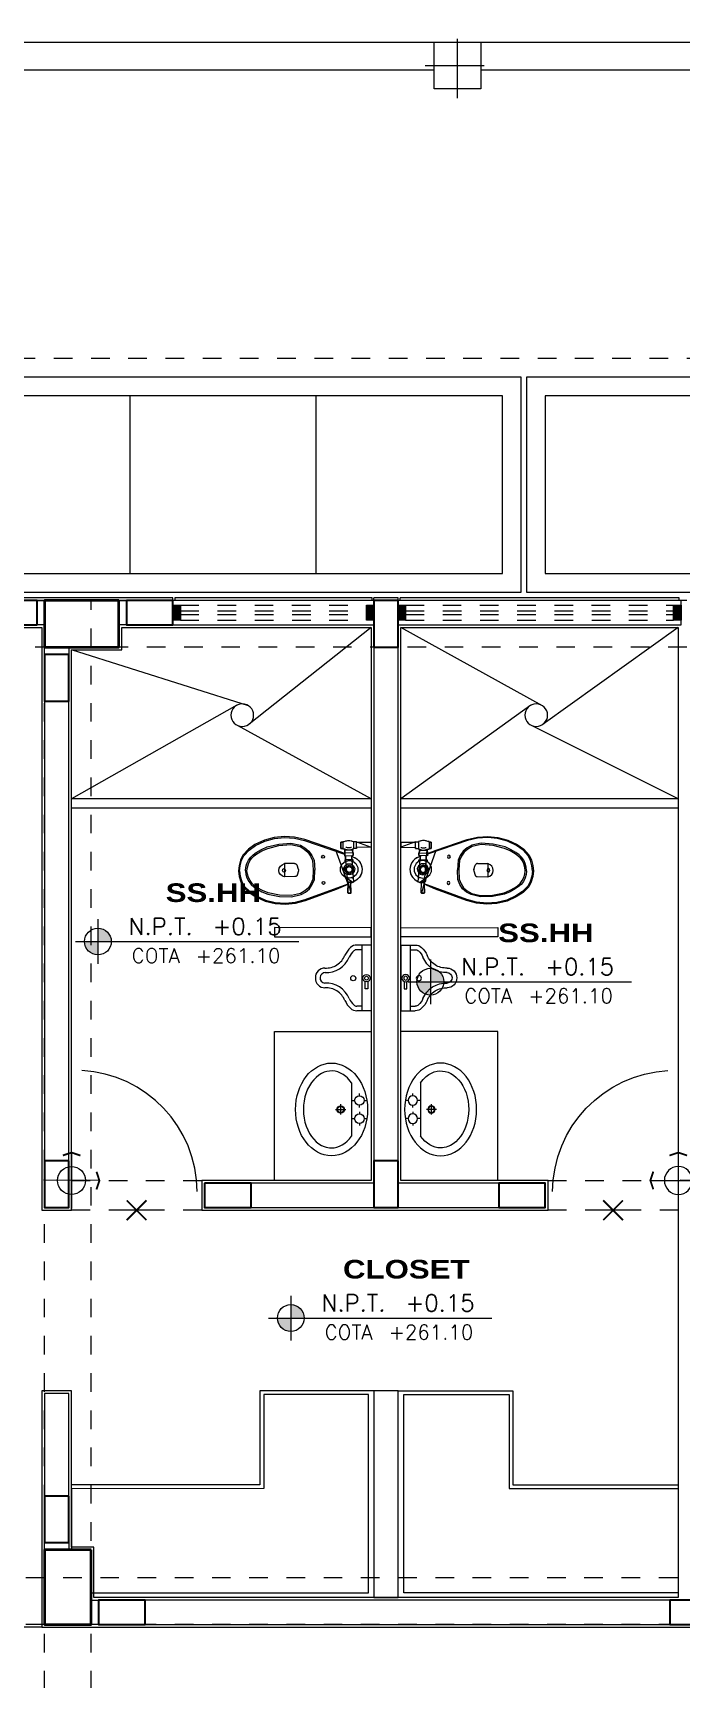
# Model space of a CAD drawing. Header units: metres. Extents: x 349703 to 349913, y 9282546 to 9282694.
# Drawn here: x 349767.52 to 349771, y 9282668.74 to 9282677.59 of the extents above; entities that cross this region are included whole.
import ezdxf
from ezdxf.enums import TextEntityAlignment as Align

# ---------------------------------------------------------------- set-up
doc = ezdxf.new("R2010")
doc.units = ezdxf.units.M
doc.header["$LTSCALE"] = 0.25
for name, pattern in [('01 nivel$0$HIDDEN2', [0.1875, 0.125, -0.0625]), ('B. SUM 2$0$HIDDEN', [0.375, 0.25, -0.125]), ('DASHDOT', [3.556, 2.54, -0.508, 0, -0.508]), ('DASHED2', [0.762, 0.635, -0.127])]:
    doc.linetypes.add(name, pattern=pattern)
doc.layers.add('0_VANOS', color=30, linetype='Continuous', lineweight=9)
doc.layers.add('ARQ-FONDO', color=253, linetype='CONTINUOUS', lineweight=9)
doc.styles.add('MOYO2', font='arialbd.ttf', dxfattribs={"width": 1.2})
doc.styles.add('TM-DIM', font='romans.shx')

# ---------------------------------------------------------------- blocks, each defined once
blk = doc.blocks.new('COLUMNAS CENTRALES')
at = {"layer": 'ARQ-FONDO', "lineweight": 40}
for points in [[(-59540.5691, 35130.3325), (-59540.1691, 35130.3325), (-59540.1691, 35130.0825), (-59540.5691, 35130.0825)], [(-59540.4191, 35125.2325), (-59540.1691, 35125.2325), (-59540.1691, 35124.8325), (-59540.4191, 35124.8325)]]:
    blk.add_lwpolyline(points, close=True, dxfattribs=at)
blk = doc.blocks.new('jkveirvierbwe')
at = {"layer": 'ARQ-FONDO', "linetype": 'Continuous', "lineweight": -2}
for p, q in [((349203.1924, 9283045.3895), (349203.1906, 9283045.4461)), ((349203.2619, 9283045.3913), (349203.2619, 9283045.4461)), ((349203.1924, 9283045.3858), (349203.1924, 9283045.3876)), ((349203.1924, 9283045.384), (349203.1924, 9283045.3858)), ((349203.1943, 9283045.3821), (349203.1924, 9283045.384)), ((349203.1961, 9283045.3821), (349203.1943, 9283045.3821)), ((349203.1961, 9283045.3803), (349203.1961, 9283045.3821)), ((349203.1979, 9283045.3785), (349203.1961, 9283045.3803)), ((349203.1997, 9283045.3785), (349203.1979, 9283045.3785)), ((349203.2235, 9283045.3712), (349203.1997, 9283045.3785)), ((349203.2253, 9283045.3712), (349203.2235, 9283045.3712)), ((349203.2272, 9283045.3693), (349203.2253, 9283045.3712)), ((349203.2253, 9283045.3712), (349203.2253, 9283045.3712)), ((349203.229, 9283045.3712), (349203.2272, 9283045.3693)), ((349203.2272, 9283045.3693), (349203.2272, 9283045.3693)), ((349203.2272, 9283045.3693), (349203.2272, 9283045.3693)), ((349203.2308, 9283045.3712), (349203.229, 9283045.3712)), ((349203.229, 9283045.3712), (349203.229, 9283045.3712)), ((349203.2308, 9283045.3712), (349203.2546, 9283045.3785)), ((349203.2564, 9283045.3803), (349203.2546, 9283045.3785)), ((349203.2582, 9283045.3821), (349203.2564, 9283045.3803)), ((349203.2564, 9283045.3803), (349203.2564, 9283045.3803)), ((349203.2601, 9283045.384), (349203.2582, 9283045.3821)), ((349203.2619, 9283045.3876), (349203.2601, 9283045.3858)), ((349203.2601, 9283045.3858), (349203.2601, 9283045.384)), ((349203.2619, 9283045.3913), (349203.2619, 9283045.3895)), ((349203.2619, 9283045.3895), (349203.2619, 9283045.3876)), ((349203.1047, 9283045.0879), (349203.1029, 9283045.0897)), ((349203.1687, 9283045.0824), (349203.165, 9283045.0842)), ((349203.1705, 9283045.0623), (349203.165, 9283045.0733)), ((349203.1778, 9283045.0532), (349203.1705, 9283045.0623)), ((349203.187, 9283045.044), (349203.1778, 9283045.0532)), ((349203.2856, 9283045.055), (349203.2765, 9283045.0458)), ((349203.282, 9283045.1153), (349203.3039, 9283045.1153)), ((349203.282, 9283045.0842), (349203.3039, 9283045.0842)), ((349203.293, 9283045.0641), (349203.2856, 9283045.055)), ((349203.2966, 9283045.0751), (349203.293, 9283045.0641)), ((349203.3058, 9283045.0769), (349203.3039, 9283045.0842)), ((349203.3076, 9283045.0769), (349203.3058, 9283045.0769)), ((349203.3167, 9283045.0769), (349203.3076, 9283045.0769)), ((349203.3204, 9283045.0769), (349203.3167, 9283045.0769)), ((349203.3185, 9283045.119), (349203.335, 9283045.1208)), ((349203.3204, 9283045.0787), (349203.3204, 9283045.0769)), ((349203.3405, 9283045.1208), (349203.335, 9283045.1208)), ((349203.335, 9283045.0787), (349203.335, 9283045.1208)), ((349203.335, 9283045.1043), (349203.3368, 9283045.1098)), ((349203.335, 9283045.1007), (349203.335, 9283045.1043)), ((349203.335, 9283045.0952), (349203.335, 9283045.1007)), ((349203.3368, 9283045.0897), (349203.335, 9283045.0952)), ((349203.3423, 9283045.0787), (349203.335, 9283045.0787)), ((349203.3368, 9283045.1098), (349203.3387, 9283045.1153)), ((349203.3387, 9283045.0842), (349203.3368, 9283045.0897)), ((349203.3387, 9283045.1153), (349203.3405, 9283045.1208)), ((349203.3405, 9283045.0787), (349203.3387, 9283045.0842)), ((349203.3807, 9283045.1317), (349203.3405, 9283045.1317)), ((349203.3405, 9283045.1208), (349203.3405, 9283045.1317)), ((349203.3405, 9283045.1208), (349203.3405, 9283045.1226)), ((349203.3405, 9283045.1208), (349203.3405, 9283045.1208)), ((349203.3423, 9283045.0787), (349203.3405, 9283045.0787)), ((349203.3423, 9283045.0769), (349203.3423, 9283045.0787)), ((349203.3423, 9283045.0751), (349203.3423, 9283045.0787)), ((349203.3423, 9283045.0751), (349203.3423, 9283045.0769)), ((349203.3441, 9283045.0586), (349203.3441, 9283045.0751)), ((349203.3807, 9283045.0751), (349203.3789, 9283045.0751)), ((349203.3789, 9283045.0586), (349203.3789, 9283045.0751)), ((349203.3807, 9283045.1317), (349203.3807, 9283045.1244)), ((349203.3807, 9283045.1244), (349203.3843, 9283045.1153)), ((349203.3843, 9283045.0861), (349203.3807, 9283045.0769)), ((349203.3807, 9283045.0769), (349203.3807, 9283045.0751)), ((349203.3843, 9283045.1153), (349203.3862, 9283045.1062)), ((349203.3862, 9283045.0952), (349203.3843, 9283045.0861)), ((349203.3862, 9283045.1062), (349203.3862, 9283045.0952)), ((349203.1961, 9283045.0367), (349203.187, 9283045.044)), ((349203.2071, 9283045.0312), (349203.1961, 9283045.0367)), ((349203.2199, 9283045.0294), (349203.2071, 9283045.0312)), ((349203.2326, 9283045.0276), (349203.2199, 9283045.0294)), ((349203.2436, 9283045.0294), (349203.2326, 9283045.0276)), ((349203.2564, 9283045.0331), (349203.2436, 9283045.0294)), ((349203.2674, 9283045.0385), (349203.2564, 9283045.0331)), ((349203.2765, 9283045.0458), (349203.2674, 9283045.0385))]:
    blk.add_line(p, q, dxfattribs=at)
for points in [[(349203.335, 9283045.1208), (349203.3185, 9283045.1226), (349203.3167, 9283045.1226), (349203.335, 9283045.1701), (349203.3917, 9283045.3364), (349203.4044, 9283045.3913), (349203.4081, 9283045.4461), (349203.4026, 9283045.5009), (349203.388, 9283045.5539), (349203.3642, 9283045.6051), (349203.3405, 9283045.6398), (349203.3076, 9283045.6691), (349203.2802, 9283045.6819), (349203.2527, 9283045.6892), (349203.2217, 9283045.6928), (349203.1924, 9283045.6892), (349203.165, 9283045.6801), (349203.1376, 9283045.6673), (349203.1065, 9283045.6362), (349203.0828, 9283045.5996), (349203.0608, 9283045.5503), (349203.0481, 9283045.4955), (349203.0444, 9283045.4406), (349203.0499, 9283045.3858), (349203.0645, 9283045.3328), (349203.1248, 9283045.1665), (349203.1522, 9283045.1043), (349203.1047, 9283045.1062), (349203.1029, 9283045.1043), (349203.1029, 9283045.0897), (349203.1047, 9283045.0879), (349203.1614, 9283045.0897), (349203.1614, 9283045.1043), (349203.1632, 9283045.1062), (349203.165, 9283045.1062)], [(349203.165, 9283045.6801), (349203.1376, 9283045.6673), (349203.1065, 9283045.6362), (349203.0828, 9283045.5996), (349203.0608, 9283045.5503), (349203.0481, 9283045.4955), (349203.0444, 9283045.4406), (349203.0499, 9283045.3858), (349203.0645, 9283045.3328), (349203.1248, 9283045.1665), (349203.1522, 9283045.1043), (349203.335, 9283045.1701), (349203.3917, 9283045.3364), (349203.4044, 9283045.3913), (349203.4081, 9283045.4461), (349203.4026, 9283045.5009), (349203.388, 9283045.5539), (349203.3642, 9283045.6051), (349203.3405, 9283045.6398), (349203.3076, 9283045.6691), (349203.2802, 9283045.6819), (349203.2527, 9283045.6892), (349203.2217, 9283045.6928), (349203.1924, 9283045.6892)], [(349203.2235, 9283045.6472), (349203.2418, 9283045.6453), (349203.2601, 9283045.6398), (349203.2765, 9283045.6325), (349203.2911, 9283045.6216), (349203.3039, 9283045.6088), (349203.3149, 9283045.5942), (349203.3313, 9283045.5667), (349203.3441, 9283045.5357), (349203.3588, 9283045.4754), (349203.3642, 9283045.4114), (349203.3533, 9283045.362), (349203.3405, 9283045.3401), (349203.324, 9283045.32), (349203.3021, 9283045.3054), (349203.2783, 9283045.2944), (349203.229, 9283045.2908), (349203.1778, 9283045.2926), (349203.1541, 9283045.3036), (349203.1321, 9283045.3163), (349203.1157, 9283045.3364), (349203.1011, 9283045.3602), (349203.0901, 9283045.4077), (349203.0919, 9283045.4717), (349203.1047, 9283045.5338), (349203.1175, 9283045.5631), (349203.1321, 9283045.5905), (349203.1431, 9283045.6069), (349203.1559, 9283045.6197), (349203.1705, 9283045.6307), (349203.187, 9283045.6398), (349203.2052, 9283045.6453)], [(349203.1906, 9283045.4461), (349203.1943, 9283045.4571), (349203.2034, 9283045.468), (349203.2125, 9283045.4735), (349203.2253, 9283045.4754), (349203.2381, 9283045.4735), (349203.2491, 9283045.468), (349203.2564, 9283045.4589), (349203.2619, 9283045.4461)], [(349203.2326, 9283045.4552), (349203.2363, 9283045.4498), (349203.2326, 9283045.4443), (349203.2253, 9283045.4406), (349203.2199, 9283045.4443), (349203.2162, 9283045.4479), (349203.218, 9283045.4534), (349203.2253, 9283045.4571)], [(349203.1541, 9283045.2414), (349203.1595, 9283045.2432), (349203.165, 9283045.2414), (349203.1668, 9283045.2359), (349203.165, 9283045.2304), (349203.1595, 9283045.2286), (349203.1541, 9283045.2304), (349203.1504, 9283045.2359)], [(349203.293, 9283045.2432), (349203.2984, 9283045.2469), (349203.3039, 9283045.2432), (349203.3076, 9283045.2378), (349203.3039, 9283045.2323), (349203.2984, 9283045.2304), (349203.293, 9283045.2323), (349203.2911, 9283045.2378)], [(349203.1888, 9283045.119), (349203.2016, 9283045.1354), (349203.2199, 9283045.1445), (349203.2418, 9283045.1445), (349203.2601, 9283045.1354), (349203.2729, 9283045.119), (349203.2783, 9283045.0989), (349203.2747, 9283045.0787), (349203.2619, 9283045.0623), (349203.2418, 9283045.0513), (349203.2217, 9283045.0513), (349203.2016, 9283045.0605), (349203.1888, 9283045.0769), (349203.1833, 9283045.097)], [(349203.377, 9283045.1317), (349203.377, 9283045.1427), (349203.3441, 9283045.1427), (349203.3441, 9283045.1317), (349203.3441, 9283045.1427), (349203.377, 9283045.1427)], [(349203.1029, 9283045.0897), (349203.1029, 9283045.1043), (349203.1047, 9283045.1062), (349203.1614, 9283045.1043)], [(349203.3039, 9283045.0842), (349203.3003, 9283045.0842), (349203.2966, 9283045.0751), (349203.2875, 9283045.0568), (349203.2729, 9283045.0422), (349203.2527, 9283045.0312), (349203.2326, 9283045.0276), (349203.2107, 9283045.0312), (349203.1906, 9283045.0404), (349203.176, 9283045.055), (349203.165, 9283045.0733), (349203.1577, 9283045.0897), (349203.165, 9283045.0733)], [(349203.1851, 9283045.1135), (349203.1687, 9283045.1116), (349203.165, 9283045.1098), (349203.165, 9283045.0842)], [(349203.2052, 9283045.1135), (349203.218, 9283045.1263), (349203.2345, 9283045.1281), (349203.2509, 9283045.1208), (349203.2601, 9283045.108), (349203.2601, 9283045.0897), (349203.2509, 9283045.0751), (349203.2363, 9283045.0678), (349203.2199, 9283045.0714), (349203.2052, 9283045.0824), (349203.2016, 9283045.097)], [(349203.2125, 9283045.1116), (349203.2235, 9283045.1208), (349203.2381, 9283045.1208), (349203.2491, 9283045.1116), (349203.2546, 9283045.0989), (349203.2491, 9283045.0842), (349203.2381, 9283045.0769), (349203.2235, 9283045.0769), (349203.2125, 9283045.0842), (349203.2071, 9283045.0989)], [(349203.2217, 9283045.0824), (349203.2125, 9283045.0989), (349203.2217, 9283045.1135), (349203.24, 9283045.1153), (349203.2491, 9283045.0989), (349203.24, 9283045.0824)], [(349203.2199, 9283045.1098), (349203.2308, 9283045.1153), (349203.2418, 9283045.1098), (349203.2473, 9283045.0989), (349203.2418, 9283045.0879), (349203.2308, 9283045.0824), (349203.2199, 9283045.0861), (349203.2144, 9283045.0989)], [(349203.3204, 9283045.0769), (349203.3185, 9283045.1226), (349203.3039, 9283045.1226), (349203.3058, 9283045.0769)], [(349203.335, 9283045.1208), (349203.3405, 9283045.1208)], [(349203.3496, 9283044.9801), (349203.3478, 9283045.0586), (349203.3441, 9283045.0586), (349203.3789, 9283045.0586)]]:
    blk.add_lwpolyline(points, close=True, dxfattribs=at)
for points in [[(349203.2235, 9283045.6874), (349203.1943, 9283045.6837), (349203.1668, 9283045.6746), (349203.1413, 9283045.6618), (349203.112, 9283045.6325), (349203.0883, 9283045.5978), (349203.0663, 9283045.5485), (349203.0535, 9283045.4955), (349203.0499, 9283045.4406), (349203.0554, 9283045.3858), (349203.07, 9283045.3346), (349203.1541, 9283045.1043)], [(349203.2217, 9283045.6874), (349203.2509, 9283045.6837), (349203.2783, 9283045.6764), (349203.3039, 9283045.6636), (349203.335, 9283045.6362), (349203.3588, 9283045.6015), (349203.3825, 9283045.5521), (349203.3971, 9283045.4991), (349203.4026, 9283045.4461), (349203.399, 9283045.3913), (349203.3862, 9283045.3383), (349203.3131, 9283045.1226)], [(349203.2235, 9283045.6545), (349203.2034, 9283045.6526), (349203.1851, 9283045.6472), (349203.1668, 9283045.638), (349203.1504, 9283045.6252), (349203.1376, 9283045.6106), (349203.1266, 9283045.5942), (349203.1102, 9283045.5667), (349203.0974, 9283045.5357), (349203.0846, 9283045.4717), (349203.0828, 9283045.4077), (349203.0956, 9283045.3566), (349203.1084, 9283045.3328), (349203.1266, 9283045.3109), (349203.1504, 9283045.2962), (349203.176, 9283045.2853), (349203.229, 9283045.2834)], [(349203.2235, 9283045.6545), (349203.2436, 9283045.6526), (349203.2619, 9283045.6472), (349203.2802, 9283045.6398), (349203.2966, 9283045.627), (349203.3094, 9283045.6143), (349203.3222, 9283045.5978), (349203.3387, 9283045.5686), (349203.3514, 9283045.5393), (349203.3661, 9283045.4754), (349203.3715, 9283045.4114), (349203.3606, 9283045.3602), (349203.346, 9283045.3364), (349203.3295, 9283045.3145), (349203.3058, 9283045.2981), (349203.2802, 9283045.2871), (349203.2272, 9283045.2834)], [(349203.165, 9283045.0879), (349203.1632, 9283045.0879), (349203.1632, 9283045.0897), (349203.1614, 9283045.0897)], [(349203.1888, 9283045.119), (349203.1851, 9283045.119), (349203.1851, 9283045.1116)], [(349203.1851, 9283045.0842), (349203.1851, 9283045.0769), (349203.1888, 9283045.0769)], [(349203.2729, 9283045.0769), (349203.282, 9283045.0769), (349203.282, 9283045.1208), (349203.2729, 9283045.1208)], [(349203.335, 9283045.0806), (349203.3204, 9283045.0787), (349203.335, 9283045.0806), (349203.335, 9283045.0787), (349203.3405, 9283045.0787)], [(349203.3405, 9283045.1226), (349203.3405, 9283045.1317), (349203.3441, 9283045.1317)], [(349203.377, 9283045.1317), (349203.3807, 9283045.1317), (349203.3807, 9283045.1244), (349203.3825, 9283045.119), (349203.3843, 9283045.1116), (349203.3862, 9283045.1062), (349203.3862, 9283045.1007), (349203.3862, 9283045.0952), (349203.3843, 9283045.0879), (349203.3825, 9283045.0824), (349203.3807, 9283045.0769), (349203.3807, 9283045.0751), (349203.3423, 9283045.0751), (349203.3441, 9283045.0751)], [(349203.3478, 9283045.0861), (349203.3478, 9283045.0897), (349203.346, 9283045.0934), (349203.346, 9283045.097), (349203.346, 9283045.1007), (349203.346, 9283045.1043), (349203.346, 9283045.108), (349203.3478, 9283045.1116), (349203.3478, 9283045.1153)], [(349203.3752, 9283045.0586), (349203.377, 9283044.9801), (349203.3496, 9283044.9801), (349203.3478, 9283045.0586)], [(349203.377, 9283044.9801), (349203.3752, 9283045.0586), (349203.3789, 9283045.0586), (349203.3789, 9283045.0751)]]:
    blk.add_lwpolyline(points, dxfattribs=at)
blk = doc.blocks.new('Urinario')
at = {"layer": 'ARQ-FONDO', "linetype": 'ByBlock', "lineweight": 0}
for p, q in [((0, 0.1766), (0.077, 0.1766)), ((0, -0.1766), (0, 0.1766)), ((0, -0.1766), (0, 0.1696)), ((0.05, -0.1766), (0.05, 0.1766)), ((0.05, 0.1516), (0.077, 0.1516)), ((0.0177, 0.0202), (0.0177, 0.0593)), ((0.0177, 0.0593), (0.0323, 0.0593)), ((0.0323, 0.0593), (0.0323, 0.0204)), ((0, -0.1766), (0.077, -0.1766)), ((0.05, -0.1516), (0.077, -0.1516)), ((0.05, -0.1516), (0.077, -0.1516))]:
    blk.add_line(p, q, dxfattribs=at)
for centre, radius in [((0.0253, 0.0016), 0.0201), ((0.0253, 0.0016), 0.0101), ((0.0963, 0.0016), 0.0139)]:
    blk.add_circle(centre, radius, dxfattribs=at)
for centre, radius, start, end in [((0.077, 0.1266), 0.05, 47.4473, 90), ((0.077, 0.1266), 0.025, 47.4473, 90), ((0.0219, 0.0666), 0.1064, 24.99149, 47.4473), ((0.0219, 0.0666), 0.1314, 24.67419, 47.4473), ((0.2423, 0.1616), 0.1337, 201.9718, 272.88971), ((0.2423, 0.1616), 0.1087, 201.66063, 237.46032), ((0.2423, 0.1616), 0.1087, 237.46032, 273.26002), ((0.2468, 0), 0.0281, 268.11222, 85.4457), ((0.2485, 0.0016), 0.0515, 44.12036, 90), ((0.2485, 0.0016), 0.0515, 358.24072, 44.12036), ((0.2485, -0.0016), 0.0515, 315.87964, 1.75928), ((0.2423, -0.1616), 0.1337, 87.11029, 158.0282), ((0.2423, -0.1616), 0.1087, 122.53968, 158.33937), ((0.2423, -0.1616), 0.1087, 86.73998, 122.53968), ((0.2485, -0.0016), 0.0515, 270, 315.87964), ((0.077, -0.1266), 0.025, 270, 312.5527), ((0.077, -0.1266), 0.05, 270, 312.5527), ((0.0219, -0.0666), 0.1064, 312.5527, 335.00851), ((0.0219, -0.0666), 0.1314, 312.5527, 335.32581)]:
    blk.add_arc(centre, radius, start, end, dxfattribs=at)
blk = doc.blocks.new('LAVATORIO OVALIN')
at = {"layer": 'ARQ-FONDO', "linetype": 'ByBlock', "lineweight": 0}
for p, q in [((-0.168, -0.1), (0.168, -0.1)), ((-0.087, -0.051), (-0.101, -0.051)), ((-0.057, -0.021), (-0.057, -0.007)), ((-0.057, -0.095), (-0.057, -0.081)), ((-0.013, -0.051), (-0.027, -0.051)), ((0.014, -0.051), (0.028, -0.051)), ((0.058, -0.021), (0.058, -0.007)), ((0.058, -0.095), (0.058, -0.081)), ((0.088, -0.051), (0.102, -0.051)), ((0.032, -0.169), (-0.033, -0.169)), ((0.032, -0.169), (-0.033, -0.169)), ((0, -0.202), (0, -0.137))]:
    blk.add_line(p, q, dxfattribs=at)
for centre, radius in [((-0.057, -0.051), 0.03), ((0.058, -0.051), 0.03), ((0, -0.169), 0.0234), ((0, -0.169), 0.0197)]:
    blk.add_circle(centre, radius, dxfattribs=at)
blk.add_ellipse((0, -0.227), major_axis=(0.293, 0), ratio=0.776272, dxfattribs=at)
blk.add_open_spline([(-0.168, -0.1), (-0.184, -0.111), (-0.197, -0.123), (-0.244, -0.18), (-0.252, -0.228), (-0.217, -0.32), (-0.169, -0.365), (-0.039, -0.41), (0.041, -0.41), (0.171, -0.364), (0.218, -0.319), (0.24, -0.258), (0.243, -0.243), (0.243, -0.227), (0.243, -0.182), (0.218, -0.135), (0.168, -0.1)], degree=3, knots=[2.306856, 2.306856, 2.306856, 2.306856, 2.57267, 2.57267, 3.430227, 3.430227, 4.287783, 4.287783, 5.14534, 5.14534, 6.002897, 6.002897, 6.283185, 6.283185, 6.283185, 7.116264, 7.116264, 7.116264, 7.116264], dxfattribs=at)
blk = doc.blocks.new('*U932')
blk.add_arc((0.0224, 0.0482), 0.6526, 0.15786, 87.08143)
blk = doc.blocks.new('*U675')
at = {"linetype": 'Continuous', "true_color": 0xbebebe}
for points in [[(3032.1314, 1351.1888), (3032.1314, 1351.2688), (3032.1714, 1351.2688), (3032.1714, 1351.1888)], [(3033.6114, 1351.1888), (3033.6114, 1351.2688), (3033.6514, 1351.2688), (3033.6514, 1351.1888)]]:
    blk.add_hatch(color=9, dxfattribs=at).paths.add_polyline_path(points)
at = {"layer": '0_VANOS', "linetype": 'Continuous'}
for p, q in [((3032.1314, 1351.2688), (3032.1714, 1351.2688)), ((3032.1314, 1351.2688), (3032.1314, 1351.1888)), ((3032.1714, 1351.2688), (3032.1714, 1351.1888)), ((3033.6114, 1351.1888), (3033.6114, 1351.2688)), ((3033.6114, 1351.2688), (3033.6514, 1351.2688)), ((3033.6514, 1351.2688), (3033.6514, 1351.1888)), ((3032.1714, 1351.1888), (3032.1314, 1351.1888)), ((3033.6514, 1351.1888), (3033.6114, 1351.1888))]:
    blk.add_line(p, q, dxfattribs=at)
at = {"layer": '0_VANOS', "linetype": '01 nivel$0$HIDDEN2', "ltscale": 0.5}
for p, q in [((3032.1708, 1351.2688), (3033.6108, 1351.2688)), ((3032.1714, 1351.2388), (3033.6114, 1351.2388)), ((3032.1714, 1351.2188), (3033.6114, 1351.2188)), ((3032.1714, 1351.1888), (3033.6114, 1351.1888))]:
    blk.add_line(p, q, dxfattribs=at)
at = {"layer": '0_VANOS', "linetype": '01 nivel$0$HIDDEN2'}
blk.add_line((3033.6114, 1351.2688), (3033.6514, 1351.2688), dxfattribs=at)
blk = doc.blocks.new('*U676')
at = {"linetype": 'Continuous', "true_color": 0xbebebe}
for points in [[(3032.1314, 1351.1888), (3032.1314, 1351.2688), (3032.1714, 1351.2688), (3032.1714, 1351.1888)], [(3033.1714, 1351.1888), (3033.1714, 1351.2688), (3033.2114, 1351.2688), (3033.2114, 1351.1888)]]:
    blk.add_hatch(color=9, dxfattribs=at).paths.add_polyline_path(points)
at = {"layer": '0_VANOS', "linetype": 'Continuous'}
for p, q in [((3032.1314, 1351.2688), (3032.1714, 1351.2688)), ((3032.1314, 1351.2688), (3032.1314, 1351.1888)), ((3032.1714, 1351.2688), (3032.1714, 1351.1888)), ((3033.1714, 1351.1888), (3033.1714, 1351.2688)), ((3033.1714, 1351.2688), (3033.2114, 1351.2688)), ((3033.2114, 1351.2688), (3033.2114, 1351.1888)), ((3032.1714, 1351.1888), (3032.1314, 1351.1888)), ((3033.2114, 1351.1888), (3033.1714, 1351.1888))]:
    blk.add_line(p, q, dxfattribs=at)
at = {"layer": '0_VANOS', "linetype": '01 nivel$0$HIDDEN2', "ltscale": 0.5}
for p, q in [((3032.1708, 1351.2688), (3033.1708, 1351.2688)), ((3032.1714, 1351.2388), (3033.1714, 1351.2388)), ((3032.1714, 1351.2188), (3033.1714, 1351.2188)), ((3032.1714, 1351.1888), (3033.1714, 1351.1888))]:
    blk.add_line(p, q, dxfattribs=at)
at = {"layer": '0_VANOS', "linetype": '01 nivel$0$HIDDEN2'}
blk.add_line((3033.1714, 1351.2688), (3033.2114, 1351.2688), dxfattribs=at)
blk = doc.blocks.new('CAMBIOPISO')
at = {"layer": 'ARQ-FONDO'}
blk.add_line((-0.1, 0), (0.1, 0), dxfattribs=at)
at = {"layer": 'ARQ-FONDO', "const_width": 0.01}
for points in [[(-0.053, -0.053), (0.053, 0.053)], [(-0.053, 0.053), (0.053, -0.053)]]:
    blk.add_lwpolyline(points, dxfattribs=at)
blk = doc.blocks.new('INICIO 1')
at = {"layer": 'ARQ-FONDO'}
for p, q in [((0, -0.15), (0, 0.15)), ((-0.15, 0), (0.15, 0))]:
    blk.add_line(p, q, dxfattribs=at)
at = {"layer": 'ARQ-FONDO', "const_width": 0.01}
for points in [[(-0.1342, -0.0474), (-0.15, 0), (-0.1342, 0.0474)], [(0.0474, -0.1342), (0, -0.15), (-0.0474, -0.1342)]]:
    blk.add_lwpolyline(points, dxfattribs=at)
at = {"layer": 'ARQ-FONDO'}
blk.add_circle((0, 0), 0.075, dxfattribs=at)
blk = doc.blocks.new('MODULOS DE 12 A 17 NUEVO')
at = {"layer": 'ARQ-FONDO'}
for p, q in [((350720.2528, 9282630.6354), (350721.7428, 9282630.6354)), ((350720.2528, 9282630.5854), (350721.7428, 9282630.5854)), ((350721.9028, 9282630.6354), (350723.5128, 9282630.6354)), ((350721.9028, 9282630.5854), (350723.5128, 9282630.5854))]:
    blk.add_line(p, q, dxfattribs=at)
for points in [[(350720.2378, 9282631.7003), (350721.7578, 9282631.7003), (350721.7578, 9282631.5703), (350720.2378, 9282631.5703)], [(350721.8878, 9282631.7003), (350722.9678, 9282631.7003), (350722.9678, 9282631.5703), (350721.8878, 9282631.5703)], [(350723.2578, 9282631.7003), (350723.2178, 9282631.7003), (350723.2178, 9282631.5703), (350723.2578, 9282631.5703)], [(350723.6978, 9282631.7003), (350723.6578, 9282631.7003), (350723.6578, 9282631.5703), (350723.6978, 9282631.5703)], [(350721.7578, 9282631.4503), (350721.8878, 9282631.4503), (350721.8878, 9282628.6903), (350721.7578, 9282628.6903)], [(350723.6578, 9282631.4103), (350723.6578, 9282631.4503), (350723.5278, 9282631.4503), (350723.5278, 9282631.4103)], [(350723.5278, 9282631.1603), (350723.6578, 9282631.1603), (350723.6578, 9282628.6903), (350723.5278, 9282628.6903)], [(350721.7428, 9282629.8934), (350721.7428, 9282629.9434), (350721.2229, 9282629.9435), (350721.2229, 9282629.8935)], [(350721.9028, 9282629.8934), (350721.9028, 9282629.9434), (350722.4228, 9282629.9435), (350722.4228, 9282629.8935)], [(350721.2178, 9282628.5703), (350721.7578, 9282628.5703), (350721.7578, 9282628.4403), (350721.2178, 9282628.4403)], [(350721.8878, 9282628.5703), (350722.5478, 9282628.5703), (350722.5478, 9282628.4403), (350721.8878, 9282628.4403)], [(350721.7578, 9282626.3453), (350721.7578, 9282627.4553), (350721.8878, 9282627.4553), (350721.8878, 9282626.3453)], [(350721.9165, 9282626.37), (350721.9165, 9282627.4353), (350722.4802, 9282627.4353), (350722.4787, 9282626.9299), (350723.5128, 9282626.9291), (350723.5128, 9282626.6003), (350723.4078, 9282626.6003), (350723.4078, 9282626.37)], [(350723.5278, 9282627.4403), (350723.6578, 9282627.4403), (350723.6578, 9282626.8903), (350723.5278, 9282626.8903)], [(350723.6578, 9282626.6003), (350723.6578, 9282626.6403), (350723.5278, 9282626.6403), (350723.5278, 9282626.6003)], [(350720.2978, 9282626.3303), (350723.1178, 9282626.3303), (350723.1178, 9282626.2003), (350720.2978, 9282626.2003)], [(350723.4078, 9282626.3303), (350723.3678, 9282626.3303), (350723.3678, 9282626.2003), (350723.4078, 9282626.2003)]]:
    blk.add_lwpolyline(points, close=True, dxfattribs=at)
for points in [[(350720.2478, 9282631.7153), (350721.7478, 9282631.7153)], [(350720.2478, 9282631.7003), (350720.2478, 9282631.7153)], [(350721.7478, 9282631.7003), (350721.7478, 9282631.7153)], [(350721.7578, 9282631.7153), (350721.7728, 9282631.7153)], [(350721.7578, 9282631.7003), (350721.7578, 9282631.7153)], [(350721.7728, 9282631.7153), (350721.8878, 9282631.7153)], [(350721.8878, 9282631.7003), (350721.8878, 9282631.7153)], [(350721.8978, 9282631.7153), (350722.9578, 9282631.7153), (350722.9578, 9282631.7003)], [(350721.8978, 9282631.7003), (350721.8978, 9282631.7153)], [(350722.9678, 9282631.5703), (350722.9678, 9282631.7153), (350723.2328, 9282631.7153)], [(350723.2328, 9282631.7153), (350723.6728, 9282631.7153)], [(350723.6728, 9282631.7153), (350723.9478, 9282631.7153), (350723.9478, 9282631.5703)], [(350721.7428, 9282631.4503), (350721.7428, 9282631.4503), (350721.7428, 9282631.5553), (350720.2528, 9282631.5553), (350720.2528, 9282631.4503)], [(350720.2528, 9282631.5553), (350720.9796, 9282631.036)], [(350720.9819, 9282631.1355), (350721.7428, 9282631.5553)], [(350722.9578, 9282631.5553), (350721.9028, 9282631.5553), (350721.9028, 9282631.4503)], [(350721.9028, 9282631.5553), (350722.5587, 9282631.036)], [(350723.5128, 9282631.1603), (350723.5128, 9282631.4353), (350723.2428, 9282631.4353), (350723.2428, 9282631.5553), (350722.9578, 9282631.5553)], [(350723.9578, 9282631.5553), (350723.6728, 9282631.5553), (350723.6728, 9282631.4253)], [(350720.2528, 9282631.4503), (350720.2528, 9282626.3453), (350723.1178, 9282626.3453)], [(350721.7428, 9282628.7053), (350721.7428, 9282631.4503)], [(350721.8878, 9282631.4503), (350721.7578, 9282631.4503)], [(350721.7578, 9282631.4503), (350721.8878, 9282631.4503)], [(350721.9028, 9282631.4503), (350721.9028, 9282628.5853), (350722.5478, 9282628.5853)], [(350722.5611, 9282631.1355), (350723.5128, 9282631.4353)], [(350723.6728, 9282631.4253), (350723.6728, 9282631.1603)], [(350721.0452, 9282631.1387), (350721.7428, 9282630.6354)], [(350722.6244, 9282631.1387), (350723.5128, 9282630.6354)], [(350723.5128, 9282628.6903), (350723.5128, 9282631.1603)], [(350723.5278, 9282631.1603), (350723.6578, 9282631.1603)], [(350723.6578, 9282631.1603), (350723.5278, 9282631.1603)], [(350723.6728, 9282631.1603), (350723.6728, 9282628.6903)], [(350720.2528, 9282630.6354), (350721.0422, 9282631.0297)], [(350721.9028, 9282630.6354), (350722.6213, 9282631.0297)], [(350721.2228, 9282628.5853), (350721.2228, 9282629.385), (350721.7428, 9282629.385)], [(350722.4228, 9282628.5853), (350722.4228, 9282629.385), (350721.9028, 9282629.385)], [(350721.2028, 9282628.5853), (350721.7428, 9282628.5853), (350721.7428, 9282628.7053)], [(350723.6728, 9282628.6903), (350723.6728, 9282628.4253), (350723.5128, 9282628.4253), (350723.5128, 9282628.6903)], [(350723.6578, 9282628.6903), (350723.5278, 9282628.6903)], [(350721.2178, 9282628.4253), (350721.2178, 9282628.4253), (350720.9528, 9282628.4253), (350720.9528, 9282628.5853), (350721.2178, 9282628.5853)], [(350722.5478, 9282628.5853), (350722.5478, 9282628.5853), (350722.8128, 9282628.5853), (350722.8128, 9282628.4253), (350722.5478, 9282628.4253)], [(350722.5478, 9282628.5703), (350722.5478, 9282628.4403)], [(350721.8728, 9282628.4253), (350721.2028, 9282628.4253)], [(350722.5478, 9282628.4253), (350721.8728, 9282628.4253)], [(350720.2528, 9282626.37), (350721.7265, 9282626.37), (350721.7265, 9282627.4353), (350721.1609, 9282627.4353), (350721.1609, 9282626.9299), (350720.2528, 9282626.9299)], [(350723.5128, 9282626.8903), (350723.5128, 9282627.4553), (350723.6728, 9282627.4553), (350723.6728, 9282626.8903)], [(350723.1178, 9282626.3453), (350723.3928, 9282626.3453), (350723.3928, 9282626.6153), (350723.5128, 9282626.6153), (350723.5128, 9282626.8903)], [(350723.6578, 9282626.8903), (350723.5278, 9282626.8903)], [(350723.6728, 9282626.8903), (350723.6728, 9282626.6153)], [(350723.6728, 9282626.6153), (350723.6728, 9282626.1853), (350723.3928, 9282626.1853)], [(350723.1178, 9282626.3303), (350723.1178, 9282626.2003)], [(350720.2828, 9282626.1853), (350717.3478, 9282626.1853)], [(350723.1178, 9282626.1853), (350720.2828, 9282626.1853)], [(350723.3928, 9282626.1853), (350723.1178, 9282626.1853)]]:
    blk.add_lwpolyline(points, dxfattribs=at)
at = {"layer": 'ARQ-FONDO', "lineweight": 30, "flags": 128}
for points in [[(350721.7578, 9282631.7003), (350721.8878, 9282631.7003), (350721.8878, 9282631.4503), (350721.7578, 9282631.4503), (350721.7578, 9282631.7003)], [(350722.9678, 9282631.5703), (350722.9678, 9282631.7003), (350723.2178, 9282631.7003), (350723.2178, 9282631.5703), (350722.9678, 9282631.5703)], [(350723.6978, 9282631.5703), (350723.6978, 9282631.7003), (350723.9478, 9282631.7003), (350723.9478, 9282631.5703), (350723.6978, 9282631.5703)], [(350723.5278, 9282631.4103), (350723.6578, 9282631.4103), (350723.6578, 9282631.1603), (350723.5278, 9282631.1603), (350723.5278, 9282631.4103)], [(350721.7578, 9282628.6903), (350721.8878, 9282628.6903), (350721.8878, 9282628.4403), (350721.7578, 9282628.4403), (350721.7578, 9282628.6903)], [(350723.5278, 9282628.6903), (350723.6578, 9282628.6903), (350723.6578, 9282628.4403), (350723.5278, 9282628.4403), (350723.5278, 9282628.6903)], [(350721.2178, 9282628.5703), (350721.2178, 9282628.4403), (350720.9678, 9282628.4403), (350720.9678, 9282628.5703), (350721.2178, 9282628.5703)], [(350722.7978, 9282628.5703), (350722.7978, 9282628.4403), (350722.5478, 9282628.4403), (350722.5478, 9282628.5703), (350722.7978, 9282628.5703)], [(350723.5278, 9282626.8903), (350723.6578, 9282626.8903), (350723.6578, 9282626.6403), (350723.5278, 9282626.6403), (350723.5278, 9282626.8903)], [(350720.0478, 9282626.2003), (350720.0478, 9282626.3303), (350720.2978, 9282626.3303), (350720.2978, 9282626.2003), (350720.0478, 9282626.2003)], [(350723.1178, 9282626.2003), (350723.1178, 9282626.3303), (350723.3678, 9282626.3303), (350723.3678, 9282626.2003), (350723.1178, 9282626.2003)]]:
    blk.add_lwpolyline(points, dxfattribs=at)
at = {"layer": 'ARQ-FONDO', "linetype": 'DASHED2', "ltscale": 0.3}
for points in [[(350720.9528, 9282628.5853), (350720.2528, 9282628.5853), (350720.2528, 9282628.4253), (350720.9528, 9282628.4253)], [(350723.5128, 9282628.5853), (350722.8128, 9282628.5853), (350722.8128, 9282628.4253), (350723.5128, 9282628.4253)], [(350724.6728, 9282626.3453), (350723.6728, 9282626.3453), (350723.6727, 9282626.1853), (350724.6728, 9282626.1853)]]:
    blk.add_lwpolyline(points, close=True, dxfattribs=at)
at = {"layer": 'ARQ-FONDO', "linetype": 'Continuous', "lineweight": -2}
for points in [[(350721.7578, 9282627.4553), (350721.1409, 9282627.4553), (350721.1409, 9282626.9499), (350720.2528, 9282626.9499)], [(350721.8878, 9282627.4553), (350722.5003, 9282627.4553), (350722.5003, 9282626.9499), (350723.5128, 9282626.9499)]]:
    blk.add_lwpolyline(points, dxfattribs=at)
at = {"layer": 'ARQ-FONDO'}
for centre in [(350721.0162, 9282631.0849), (350722.5953, 9282631.0849)]:
    blk.add_circle(centre, 0.0611, dxfattribs=at)
for name, p in [('COLUMNAS CENTRALES', (410263.827, 9247501.3678)), ('*U932', (350720.2528, 9282628.4753)), ('CAMBIOPISO', (350720.6032, 9282628.4253)), ('CAMBIOPISO', (350723.1632, 9282628.4253))]:
    blk.add_blockref(name, p, dxfattribs=at)
at = {"layer": 'ARQ-FONDO', "xscale": -1}
for name, p in [('*U675', (353753.8893, 9281280.4065)), ('*U676', (353755.0993, 9281280.4065)), ('*U932', (350723.5128, 9282628.4753))]:
    blk.add_blockref(name, p, dxfattribs=at)
at = {"layer": 'ARQ-FONDO'}
for name, p, rotation in [('jkveirvierbwe', (9633766.7229, 8933427.0254), 90), ('Urinario', (350721.7428, 9282629.6736), 179.9960903201841)]:
    blk.add_blockref(name, p, dxfattribs=dict(at, rotation=rotation))
at = {"layer": 'ARQ-FONDO', "xscale": -1}
for name, p, rotation in [('jkveirvierbwe', (-8932323.0772, 8933427.0254), 270), ('Urinario', (350721.9028, 9282629.6736), 180.0039096798158), ('INICIO 1', (350720.0928, 9282628.5853), 180.2990686836464), ('INICIO 1', (350723.5128, 9282628.5853), 180.2990686836464)]:
    blk.add_blockref(name, p, dxfattribs=dict(at, rotation=rotation))
at = {"layer": 'ARQ-FONDO', "extrusion": (-2.4e-15, -1.67142e-11, -1), "xscale": -0.8505000000000874, "yscale": 0.8505000000000874, "zscale": -0.8505000000000874, "rotation": 90.00381696064603}
blk.add_blockref('LAVATORIO OVALIN', (-350721.7228, 9282628.9668, -0.0002), dxfattribs=at)
at = {"layer": 'ARQ-FONDO', "extrusion": (2.4e-15, -1.67142e-11, -1), "xscale": 0.8505000000000874, "yscale": 0.8505000000000874, "zscale": -0.8505000000000874, "rotation": 269.996183039354}
blk.add_blockref('LAVATORIO OVALIN', (-350721.9228, 9282628.9668, -0.0002), dxfattribs=at)
at = {"layer": 'ARQ-FONDO', "xscale": 0.9999863742899391, "yscale": 0.9999863742899391, "zscale": 0.9999863742899391, "rotation": 180.0000001653733}
blk.add_blockref('INICIO 1', (350720.2528, 9282628.5853), dxfattribs=at)
blk = doc.blocks.new('VERDAD88')
at = {"layer": 'ARQ-FONDO'}
for points in [[(350751.7178, 9282653.5361), (350755.7178, 9282653.5361), (350755.7178, 9282652.3811), (350751.7178, 9282652.3811), (350751.7178, 9282653.5361)], [(350755.7478, 9282653.5361), (350759.7478, 9282653.5361), (350759.7478, 9282652.3811), (350755.7478, 9282652.3811), (350755.7478, 9282653.5361)]]:
    blk.add_lwpolyline(points, dxfattribs=at)
at = {"layer": 'ARQ-FONDO', "flags": 128}
for points in [[(350751.8178, 9282653.4361), (350755.6178, 9282653.4361), (350755.6178, 9282652.4811), (350751.8178, 9282652.4811)], [(350755.8478, 9282653.4361), (350759.6478, 9282653.4361), (350759.6478, 9282652.4811), (350755.8478, 9282652.4811)]]:
    blk.add_lwpolyline(points, close=True, dxfattribs=at)
for points in [[(350756.8478, 9282652.4811), (350756.8478, 9282653.4361)], [(350757.8478, 9282652.4811), (350757.8478, 9282653.4361)]]:
    blk.add_lwpolyline(points, dxfattribs=at)
blk = doc.blocks.new('VIGAS')
at = {"layer": 'ARQ-FONDO', "linetype": 'B. SUM 2$0$HIDDEN', "flags": 128}
for points in [[(350745.1945, 9282650.6146), (350769.7445, 9282650.6146)], [(350758.3945, 9282639.3646), (350758.3945, 9282650.6146)], [(350758.6445, 9282639.3646), (350758.6445, 9282650.6146)], [(350745.1945, 9282650.3646), (350769.7445, 9282650.3646)], [(350745.4445, 9282645.3646), (350769.7445, 9282645.3646)], [(350745.4445, 9282645.1146), (350769.7445, 9282645.1146)]]:
    blk.add_lwpolyline(points, dxfattribs=at)
blk = doc.blocks.new('*U591')
h = blk.add_hatch(color=251)
h.paths.add_polyline_path([(0.75, -0.1724), (0.75, -0.2324), (0.81, -0.2324, 0.414214)])
h.paths.add_polyline_path([(0.75, -0.2324), (0.69, -0.2324, 0.414214), (0.75, -0.2924)])
at = {"color": 2}
for p, q in [((0.75, -0.1324), (0.75, -0.3324)), ((0.65, -0.2324), (1.65, -0.2324))]:
    blk.add_line(p, q, dxfattribs=at)
blk.add_circle((0.75, -0.2324), 0.06, dxfattribs=at)
at = {"color": 2, "style": 'TM-DIM'}
blk.add_text('COTA', height=0.065, rotation=360, dxfattribs=at).set_placement((1.0088, -0.3282), align=Align.CENTER)
for tag, p, height in [('NIV_P', (0.8881, -0.2024), 0.075), ('VALOR_P', (1.2641, -0.2024), 0.075), ('COTA_P', (1.1884, -0.3282), 0.065)]:
    blk.add_attdef(tag, p, '', height=height, rotation=360, dxfattribs=at)
blk = doc.blocks.new('NOMBRES 12 A 17 AÑOS NUEVO')
at = {"layer": 'ARQ-FONDO', "xscale": 1.199999999999999, "yscale": 1.199999999999999, "zscale": 1.199999999999999}
for p in [(349766.9659, 9282672.9856, 0), (349768.7523, 9282672.7697, 0), (349768.0024, 9282670.9629)]:
    blk.add_blockref('*U591', p, dxfattribs=at).add_auto_attribs({'NIV_P': 'N.P.T.', 'COTA_P': '+261.10', 'VALOR_P': '+0.15'})
at = {"layer": 'ARQ-FONDO', "lineweight": -2, "char_height": 0.1, "width": 2.666695, "attachment_point": 8, "style": 'MOYO2'}
for s, insert in [('SS.HH', (349768.4863, 9282672.9178, 0)), ('SS.HH', (349770.2726, 9282672.7019, 0)), ('CLOSET', (349769.5227, 9282670.8951))]:
    blk.add_mtext(s, dxfattribs=dict(at, insert=insert))
blk = doc.blocks.new('cp1-flat-2')
at = {"layer": 'ARQ-FONDO', "linetype": 'DASHDOT', "ltscale": 0.5}
for p, q in [((889464.6388, -9185121.41), (889464.5934, -9185121.063)), ((889464.7896, -9185121.2138), (889464.4426, -9185121.2592))]:
    blk.add_line(p, q, dxfattribs=at)
at = {"layer": 'ARQ-FONDO'}
for points in [[(889467.9025, -9185120.9326), (889467.8701, -9185120.6847), (889458.1529, -9185121.956), (889458.1853, -9185122.2039), (889458.4332, -9185122.1715), (889458.4202, -9185122.0723), (889461.3225, -9185121.6926), (889461.3354, -9185121.7918), (889461.5833, -9185121.7594), (889461.5704, -9185121.6602), (889464.4954, -9185121.2775), (889464.5084, -9185121.3767), (889464.7563, -9185121.3442), (889464.7433, -9185121.2451), (889467.6416, -9185120.8659), (889467.6546, -9185120.965)], [(889464.7239, -9185121.0963), (889464.476, -9185121.1288), (889464.5084, -9185121.3767), (889464.7563, -9185121.3442)]]:
    blk.add_lwpolyline(points, close=True, dxfattribs=at)
blk = doc.blocks.new('CERCO PERIMETRICO')
at = {"layer": 'ARQ-FONDO', "xscale": -1, "rotation": 7.453784948315611}
blk.add_blockref('cp1-flat-2', (40488.4437, 18505569.8221, 210.1358), dxfattribs=at)

msp = doc.modelspace()

# ---------------------------------------------------------------- linework, layer by layer
at = {"layer": 'ARQ-FONDO', "linetype": 'B. SUM 2$0$HIDDEN'}
msp.add_lwpolyline([(349782.3292, 9282675.8381), (349755.1792, 9282675.8381), (349755.1792, 9282661.9881), (349782.3292, 9282661.9881)], close=True, dxfattribs=at)

# ---------------------------------------------------------------- block references
at = {"layer": 'ARQ-FONDO'}
for name, p in [('CERCO PERIMETRICO', (-323.2944, 0, -210.1358)), ('NOMBRES 12 A 17 AÑOS NUEVO', (0, 0))]:
    msp.add_blockref(name, p, dxfattribs=at)
at = {"layer": 'ARQ-FONDO', "xscale": -1}
for name, p in [('VERDAD88', (700525.887, 22.202)), ('MODULOS DE 12 A 17 NUEVO', (700491.237, 42.8378)), ('VIGAS', (700526.2237, 23.9234))]:
    msp.add_blockref(name, p, dxfattribs=at)

doc.saveas('drawing.dxf')
